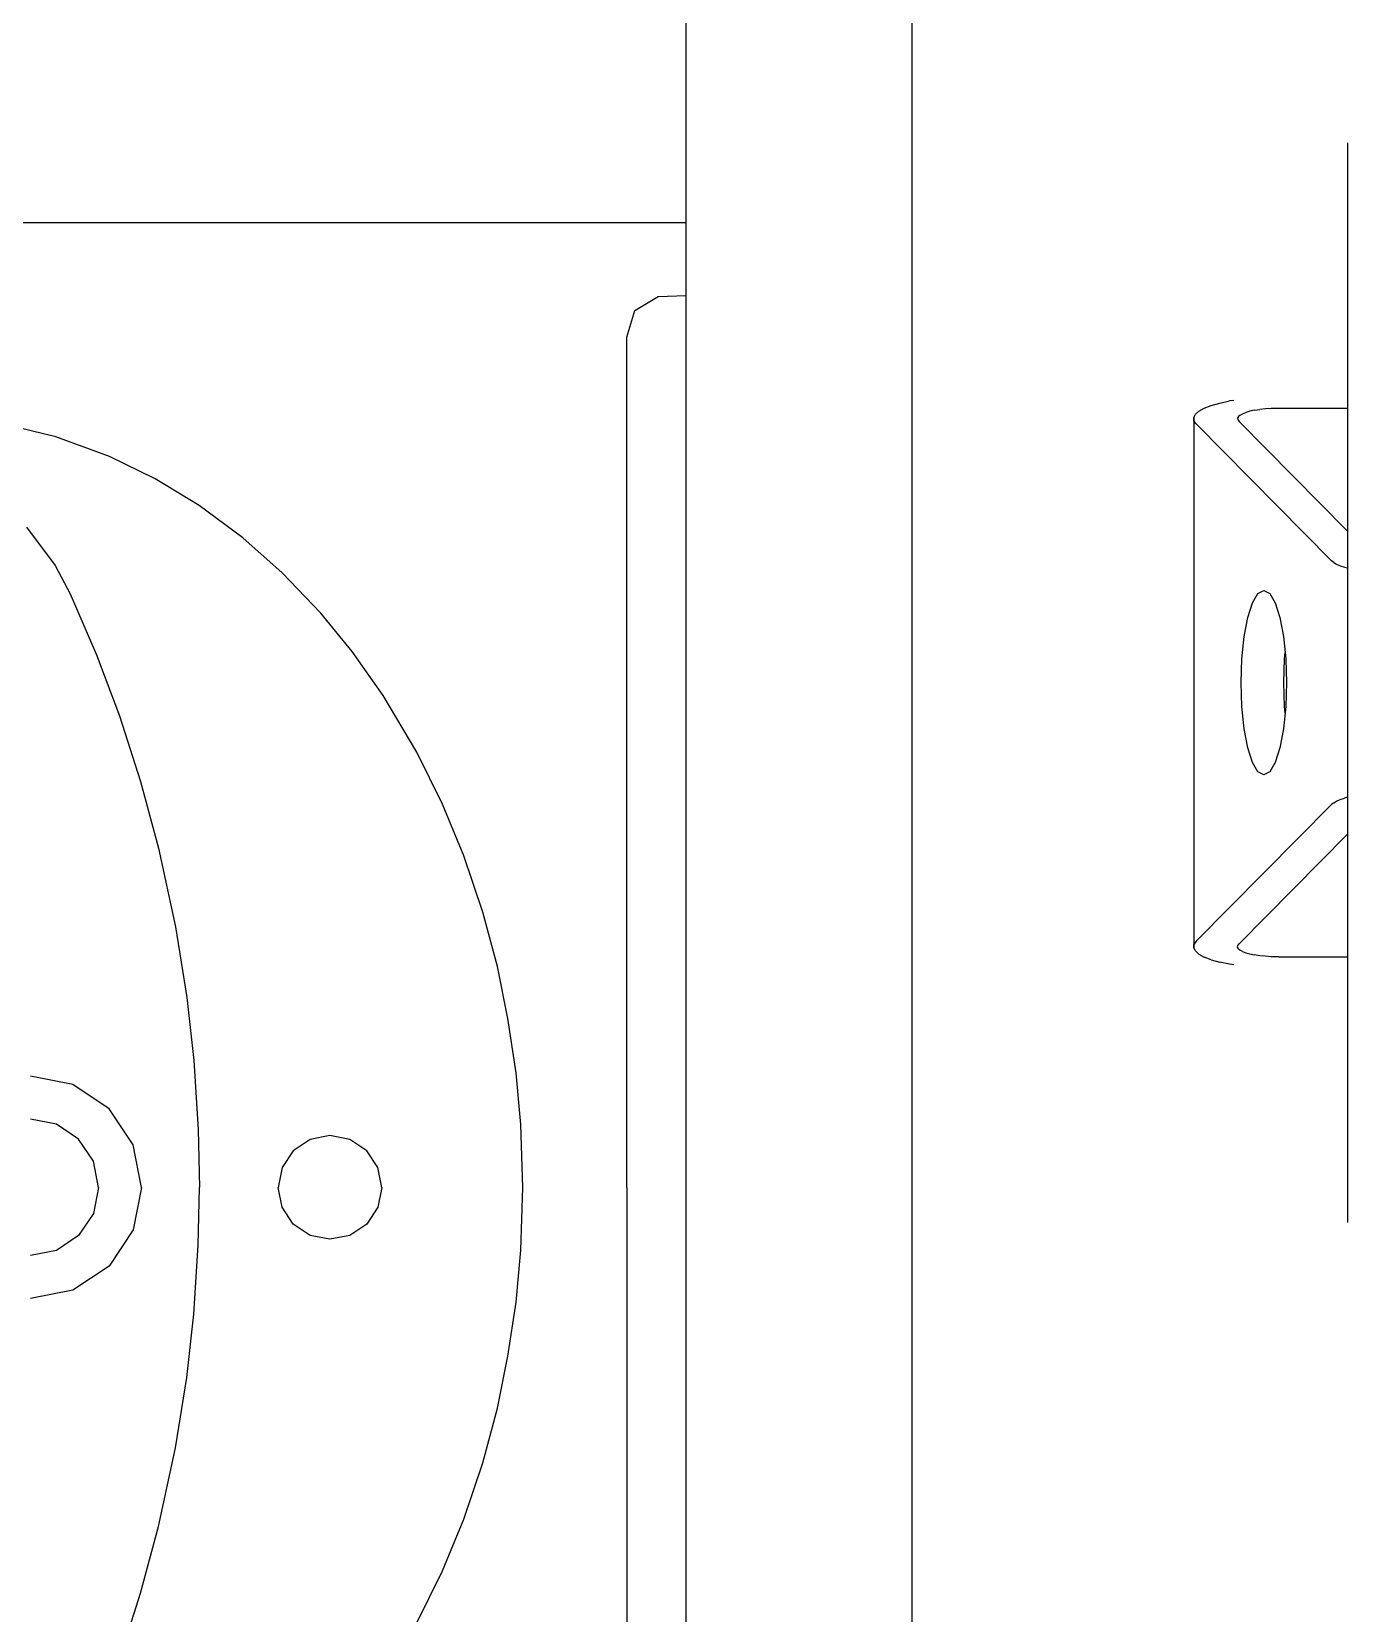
# Model space of a CAD drawing. Header units: metres. Extents: x 428 to 3974, y -4076 to 3914.
# Drawn here: x 1097.286 to 1097.73, y -3845.296 to -3844.763 of the extents above; entities that cross this region are included whole.
import ezdxf

# ---------------------------------------------------------------- set-up
doc = ezdxf.new("R2010")
doc.units = ezdxf.units.M
doc.header["$MEASUREMENT"] = 0
for name, color, linetype in [('cad-block.com', 250, 'Continuous'), ('Edges', 7, 'Continuous'), ('wall', 150, 'Continuous'), ('window', 2, 'Continuous')]:
    doc.layers.add(name, color=color, linetype=linetype)

# ---------------------------------------------------------------- blocks, each defined once
blk = doc.blocks.new('washbasin 69_top_cad-block.com')
at = {"color": 5}
for p, q in [((-300.26, -9.46), (-300.58, 0)), ((-295.48, -17.33), (-300.26, -9.46)), ((-286.54, -20.06), (-295.48, -17.33)), ((0, -20.06), (-286.54, -20.06)), ((0, -20.06), (286.54, -20.06)), ((-38.65, -57.39), (-56.91, -60.09)), ((-21.21, -55.8), (-38.65, -57.39)), ((0, -55.11), (-21.21, -55.8)), ((21.21, -55.8), (0, -55.11)), ((38.65, -57.39), (21.21, -55.8)), ((56.91, -60.09), (38.65, -57.39)), ((-74.39, -63.68), (-92.8, -68.62)), ((-56.91, -60.09), (-74.39, -63.68)), ((74.39, -63.68), (56.91, -60.09)), ((92.8, -68.62), (74.39, -63.68)), ((-92.8, -68.62), (-111.77, -75.02)), ((111.77, -75.02), (92.8, -68.62)), ((-111.77, -75.02), (-129.18, -82.2)), ((129.18, -82.2), (111.77, -75.02)), ((-129.18, -82.2), (-146.7, -90.86)), ((146.7, -90.86), (129.18, -82.2)), ((-146.7, -90.86), (-165.72, -102.15)), ((-165.72, -102.15), (-180.59, -112.63)), ((-6.7, -103.95), (-12.37, -107.74)), ((0, -102.61), (-6.7, -103.95)), ((0, -102.61), (6.7, -103.95)), ((6.7, -103.95), (12.37, -107.74)), ((-12.37, -107.74), (-16.17, -113.42)), ((12.37, -107.74), (16.17, -113.42)), ((-180.59, -112.63), (-193.47, -123.16)), ((-16.17, -113.42), (-17.5, -120.11)), ((16.17, -113.42), (17.5, -120.11)), ((-17.5, -120.11), (-16.17, -126.81)), ((17.5, -120.11), (16.17, -126.81)), ((-193.47, -123.16), (-207.1, -136.18)), ((-16.17, -126.81), (-12.37, -132.49)), ((16.17, -126.81), (12.37, -132.49)), ((-12.37, -132.49), (-6.7, -136.28)), ((12.37, -132.49), (6.7, -136.28)), ((-207.1, -136.18), (-218.86, -149.44)), ((-6.7, -136.28), (0, -137.61)), ((6.7, -136.28), (0, -137.61)), ((-218.86, -149.44), (-229.82, -164.24)), ((-229.82, -164.24), (-238.8, -179.03)), ((-42.75, -166.02), (-19.45, -164.51)), ((-19.45, -164.51), (0, -164.11)), ((19.45, -164.51), (0, -164.11)), ((42.75, -166.02), (19.45, -164.51)), ((-87.8, -172.19), (-64.02, -168.39)), ((-64.02, -168.39), (-42.75, -166.02)), ((64.02, -168.39), (42.75, -166.02)), ((87.8, -172.19), (64.02, -168.39)), ((-114.26, -177.88), (-87.8, -172.19)), ((114.26, -177.88), (87.8, -172.19)), ((-238.8, -179.03), (-246.3, -194.44)), ((-136.77, -183.96), (-114.26, -177.88)), ((136.77, -183.96), (114.26, -177.88)), ((-158.88, -191.11), (-136.77, -183.96)), ((-14.35, -186.47), (-26.52, -194.6)), ((0, -183.61), (-14.35, -186.47)), ((0, -183.61), (14.35, -186.47)), ((14.35, -186.47), (26.52, -194.6)), ((158.88, -191.11), (136.77, -183.96)), ((-179.51, -198.86), (-158.88, -191.11)), ((-246.3, -194.44), (-252.89, -212.5)), ((-26.52, -194.6), (-34.65, -206.76)), ((26.52, -194.6), (34.65, -206.76)), ((-200.08, -207.69), (-179.51, -198.86)), ((-8.8, -199.86), (-16.26, -204.85)), ((0, -198.11), (-8.8, -199.86)), ((0, -198.11), (8.8, -199.86)), ((8.8, -199.86), (16.26, -204.85)), ((-209.61, -212.78), (-200.08, -207.69)), ((-34.65, -206.76), (-37.5, -221.11)), ((-16.26, -204.85), (-21.25, -212.31)), ((16.26, -204.85), (21.25, -212.31)), ((34.65, -206.76), (37.5, -221.11)), ((-252.89, -212.5), (-257.03, -229.23)), ((-222.52, -222.46), (-209.61, -212.78)), ((-21.25, -212.31), (-23, -221.11)), ((21.25, -212.31), (23, -221.11))]:
    blk.add_line(p, q, dxfattribs=at)
blk.add_lwpolyline([(325, 0), (-325, 0), (-325, -250)], dxfattribs=at)

msp = doc.modelspace()

# ---------------------------------------------------------------- linework, layer by layer
at = {"layer": 'Edges'}
for p, q in [((1097.58332, -3845.58671), (1097.58332, -3844.44671)), ((1097.73005, -3844.80004), (1097.73005, -3844.88683)), ((1097.67878, -3844.8915), (1097.67997, -3844.89045)), ((1097.67997, -3844.89045), (1097.68177, -3844.88945)), ((1097.68177, -3844.88945), (1097.68413, -3844.88854)), ((1097.68413, -3844.88854), (1097.687, -3844.88773)), ((1097.687, -3844.88773), (1097.69032, -3844.88703)), ((1097.69171, -3844.88683), (1097.69032, -3844.88703)), ((1097.69721, -3844.89049), (1097.69584, -3844.89087)), ((1097.69878, -3844.89016), (1097.69721, -3844.89049)), ((1097.69878, -3844.89016), (1097.70053, -3844.8899)), ((1097.70241, -3844.88971), (1097.70053, -3844.8899)), ((1097.70438, -3844.88959), (1097.70241, -3844.88971)), ((1097.70697, -3844.88954), (1097.70438, -3844.88959)), ((1097.73005, -3844.88954), (1097.70697, -3844.88954)), ((1097.73005, -3844.88683), (1097.73005, -3844.88954)), ((1097.73005, -3844.88954), (1097.73005, -3844.93085)), ((1097.67823, -3844.89259), (1097.67878, -3844.8915)), ((1097.67832, -3844.89368), (1097.67823, -3844.89259)), ((1097.67823, -3844.89259), (1097.67823, -3845.0713)), ((1097.67905, -3844.89476), (1097.67832, -3844.89368)), ((1097.7247, -3844.94087), (1097.67905, -3844.89476)), ((1097.69331, -3844.89228), (1097.69305, -3844.89279)), ((1097.69305, -3844.89279), (1097.69309, -3844.89331)), ((1097.69309, -3844.89331), (1097.69353, -3844.89397)), ((1097.69387, -3844.89178), (1097.69331, -3844.89228)), ((1097.69353, -3844.89397), (1097.73005, -3844.93085)), ((1097.69387, -3844.89178), (1097.69473, -3844.89131)), ((1097.69473, -3844.89131), (1097.69584, -3844.89087)), ((1097.73005, -3844.93085), (1097.73005, -3844.9433)), ((1097.72543, -3844.94146), (1097.7247, -3844.94087)), ((1097.72543, -3844.94146), (1097.72641, -3844.94203)), ((1097.72641, -3844.94203), (1097.72764, -3844.94256)), ((1097.72764, -3844.94256), (1097.7291, -3844.94305)), ((1097.7291, -3844.94305), (1097.73005, -3844.9433)), ((1097.73005, -3844.9433), (1097.73005, -3845.02058)), ((1097.69805, -3844.95503), (1097.6999, -3844.95192)), ((1097.6999, -3844.95192), (1097.70188, -3844.95086)), ((1097.70188, -3844.95086), (1097.70385, -3844.95192)), ((1097.70385, -3844.95192), (1097.7057, -3844.95503)), ((1097.69525, -3844.9664), (1097.69647, -3844.95997)), ((1097.69647, -3844.95997), (1097.69805, -3844.95503)), ((1097.7057, -3844.95503), (1097.70728, -3844.95997)), ((1097.70728, -3844.95997), (1097.7085, -3844.9664)), ((1097.69449, -3844.9739), (1097.69525, -3844.9664)), ((1097.7085, -3844.9664), (1097.70905, -3844.9718)), ((1097.69423, -3844.98194), (1097.69449, -3844.9739)), ((1097.70857, -3844.98194), (1097.70883, -3844.9739)), ((1097.70883, -3844.9739), (1097.70905, -3844.9718)), ((1097.70905, -3844.9718), (1097.70926, -3844.9739)), ((1097.70926, -3844.9739), (1097.70952, -3844.98194)), ((1097.69449, -3844.98999), (1097.69423, -3844.98194)), ((1097.70883, -3844.98999), (1097.70857, -3844.98194)), ((1097.70952, -3844.98194), (1097.70926, -3844.98999)), ((1097.69525, -3844.99748), (1097.69449, -3844.98999)), ((1097.70905, -3844.99209), (1097.70883, -3844.98999)), ((1097.70926, -3844.98999), (1097.70905, -3844.99209)), ((1097.70905, -3844.99209), (1097.7085, -3844.99748)), ((1097.69647, -3845.00392), (1097.69525, -3844.99748)), ((1097.7085, -3844.99748), (1097.70728, -3845.00392)), ((1097.69805, -3845.00886), (1097.69647, -3845.00392)), ((1097.70728, -3845.00392), (1097.7057, -3845.00886)), ((1097.6999, -3845.01196), (1097.69805, -3845.00886)), ((1097.70188, -3845.01302), (1097.6999, -3845.01196)), ((1097.70385, -3845.01196), (1097.70188, -3845.01302)), ((1097.7057, -3845.00886), (1097.70385, -3845.01196)), ((1097.7247, -3845.02302), (1097.67905, -3845.06913)), ((1097.72543, -3845.02243), (1097.7247, -3845.02302)), ((1097.72543, -3845.02243), (1097.72641, -3845.02186)), ((1097.72641, -3845.02186), (1097.72764, -3845.02133)), ((1097.72764, -3845.02133), (1097.7291, -3845.02084)), ((1097.73005, -3845.02058), (1097.7291, -3845.02084)), ((1097.73005, -3845.02058), (1097.73005, -3845.03304)), ((1097.73005, -3845.03304), (1097.69353, -3845.06992)), ((1097.73005, -3845.03304), (1097.73005, -3845.07435)), ((1097.67823, -3845.0713), (1097.67832, -3845.07021)), ((1097.67878, -3845.07239), (1097.67823, -3845.0713)), ((1097.67905, -3845.06913), (1097.67832, -3845.07021)), ((1097.69305, -3845.07109), (1097.69309, -3845.07058)), ((1097.69331, -3845.07161), (1097.69305, -3845.07109)), ((1097.69309, -3845.07058), (1097.69353, -3845.06992)), ((1097.69331, -3845.07161), (1097.69387, -3845.07211)), ((1097.67997, -3845.07344), (1097.67878, -3845.07239)), ((1097.67997, -3845.07344), (1097.68177, -3845.07444)), ((1097.68413, -3845.07535), (1097.68177, -3845.07444)), ((1097.68413, -3845.07535), (1097.687, -3845.07616)), ((1097.69032, -3845.07685), (1097.687, -3845.07616)), ((1097.69171, -3845.07706), (1097.69032, -3845.07685)), ((1097.69473, -3845.07258), (1097.69387, -3845.07211)), ((1097.69473, -3845.07258), (1097.69584, -3845.07301)), ((1097.69584, -3845.07301), (1097.69721, -3845.0734)), ((1097.69721, -3845.0734), (1097.69878, -3845.07373)), ((1097.70053, -3845.07399), (1097.69878, -3845.07373)), ((1097.70241, -3845.07418), (1097.70053, -3845.07399)), ((1097.70438, -3845.0743), (1097.70241, -3845.07418)), ((1097.70697, -3845.07435), (1097.70438, -3845.0743)), ((1097.70697, -3845.07435), (1097.73005, -3845.07435)), ((1097.73005, -3845.07435), (1097.73005, -3845.07706)), ((1097.73005, -3845.07706), (1097.73005, -3845.16385))]:
    msp.add_line(p, q, dxfattribs=at)
at = {"layer": 'wall'}
for p, q in [((1097.58332, -3846.2954), (1097.58332, -3843.3312)), ((1097.58332, -3846.2954), (1097.58332, -3843.3312)), ((1097.50712, -3845.7336), (1097.50712, -3843.4074)), ((1097.50712, -3845.7336), (1097.50712, -3843.4074))]:
    msp.add_line(p, q, dxfattribs=at)
at = {"layer": 'window', "color": 5}
msp.add_line((1097.50712, -3845.7336), (1097.50712, -3843.4074), dxfattribs=at)

# ---------------------------------------------------------------- block references
at = {"layer": 'cad-block.com', "xscale": 0.0010000000002037, "yscale": 0.0010000000002037, "zscale": 0.0010000000002037, "rotation": 270}
msp.add_blockref('washbasin 69_top_cad-block.com', (1097.50712, -3845.15205), dxfattribs=at)

doc.saveas('drawing.dxf')
